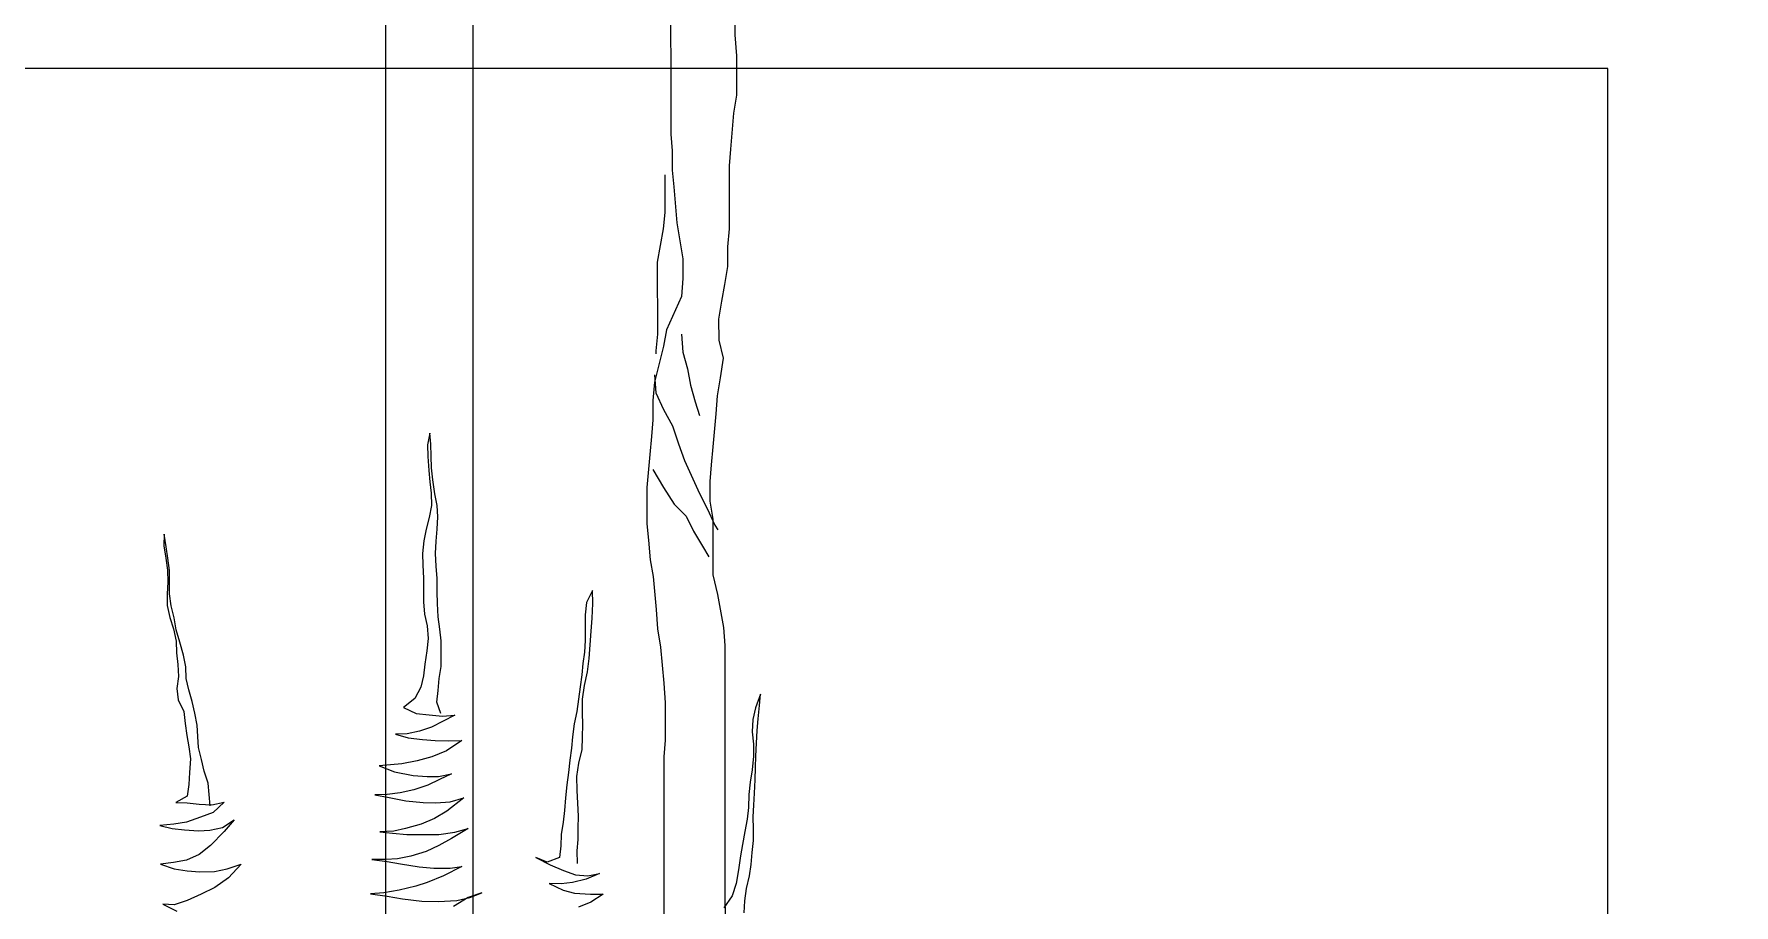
# Model space of a CAD drawing. Header units: metres. Extents: x -58 to 722, y -1100 to 345.
# Drawn here: x 23.463 to 24.433, y 106.374 to 106.871 of the extents above; entities that cross this region are included whole.
import ezdxf

# ---------------------------------------------------------------- set-up
doc = ezdxf.new("R2010")
doc.units = ezdxf.units.M
doc.header["$MEASUREMENT"] = 0
for name, color, linetype, lineweight in [('FSR_ARQ_002MURO', 150, 'Continuous', 30), ('FSR_ARQ_006ARBOLES', 74, 'Continuous', 0), ('FSR_ARQ_013VENTANAS', 4, 'Continuous', 5)]:
    doc.layers.add(name, color=color, linetype=linetype, lineweight=lineweight)
doc.layers.add('FSR_ARQ_005VEGETACION', color=64, linetype='Continuous')
doc.layers.add('FSR_ARQ_29PERFILES ACERO', color=143, linetype='Continuous')

# ---------------------------------------------------------------- blocks, each defined once
blk = doc.blocks.new('arbustos 01')
at = {"layer": 'FSR_ARQ_005VEGETACION', "color": 103}
for p, q in [((189.0858, -31.1597), (189.0864, -31.1526)), ((189.0864, -31.1526), (189.0879, -31.1601)), ((189.0853, -31.1746), (189.0857, -31.1672)), ((189.0857, -31.1672), (189.0858, -31.1597)), ((189.0878, -31.1674), (189.087, -31.1763)), ((189.0879, -31.1601), (189.0878, -31.1674)), ((189.0845, -31.1823), (189.0853, -31.1746)), ((189.087, -31.1763), (189.0864, -31.1835)), ((189.0832, -31.1912), (189.0845, -31.1823)), ((189.0864, -31.1835), (189.0856, -31.1907)), ((189.0813, -31.2057), (189.0819, -31.1985)), ((189.0819, -31.1985), (189.0832, -31.1912)), ((189.0856, -31.1907), (189.0853, -31.1985)), ((189.0853, -31.1985), (189.0869, -31.2062)), ((189.0817, -31.2135), (189.0813, -31.2057)), ((189.0869, -31.2062), (189.0887, -31.2135)), ((189.0824, -31.2211), (189.0817, -31.2135)), ((189.0828, -31.2289), (189.0824, -31.2211)), ((189.0887, -31.2135), (189.0903, -31.221)), ((189.0903, -31.221), (189.091, -31.2289)), ((189.2537, -31.2248), (189.2548, -31.2167)), ((189.2548, -31.2167), (189.2551, -31.2241)), ((189.0824, -31.237), (189.0828, -31.2289)), ((189.091, -31.2289), (189.0908, -31.2364)), ((189.2516, -31.2398), (189.2526, -31.2319)), ((189.2526, -31.2319), (189.2537, -31.2248)), ((189.2539, -31.2319), (189.2528, -31.2396)), ((189.2551, -31.2241), (189.2539, -31.2319)), ((189.0819, -31.2448), (189.0824, -31.237)), ((189.0908, -31.2364), (189.0905, -31.2446)), ((189.2515, -31.247), (189.2516, -31.2398)), ((189.2528, -31.2396), (189.2525, -31.2471)), ((188.9832, -31.2606), (188.9833, -31.2525)), ((188.9833, -31.2525), (188.9872, -31.2599)), ((189.0815, -31.2607), (189.0818, -31.2532)), ((189.0818, -31.2532), (189.0819, -31.2448)), ((189.0905, -31.2446), (189.0904, -31.2521)), ((189.0904, -31.2521), (189.0905, -31.2595)), ((189.2514, -31.2545), (189.2515, -31.247)), ((189.2525, -31.2471), (189.253, -31.2545)), ((188.9835, -31.27), (188.9832, -31.2606)), ((188.9872, -31.2599), (188.9879, -31.2678)), ((189.0811, -31.2691), (189.0815, -31.2607)), ((189.0905, -31.2595), (189.0898, -31.2675)), ((189.2486, -31.2698), (189.2505, -31.2622)), ((189.2505, -31.2622), (189.2514, -31.2545)), ((189.2529, -31.262), (189.2512, -31.2695)), ((189.253, -31.2545), (189.2529, -31.262)), ((188.9842, -31.2782), (188.9835, -31.27)), ((188.9879, -31.2678), (188.988, -31.2755)), ((188.988, -31.2755), (188.988, -31.2841)), ((189.0801, -31.2769), (189.0811, -31.2691)), ((189.0882, -31.2748), (189.0876, -31.2829)), ((189.0898, -31.2675), (189.0882, -31.2748)), ((189.2472, -31.2773), (189.2486, -31.2698)), ((189.2512, -31.2695), (189.2489, -31.2768)), ((188.9849, -31.2869), (188.9842, -31.2782)), ((188.988, -31.2841), (188.9885, -31.2914)), ((189.0792, -31.2927), (189.0793, -31.2843)), ((189.0793, -31.2843), (189.0801, -31.2769)), ((189.0876, -31.2829), (189.0883, -31.2907)), ((189.2427, -31.2933), (189.245, -31.2852)), ((189.245, -31.2852), (189.2472, -31.2773)), ((189.2472, -31.2845), (189.247, -31.2919)), ((189.2489, -31.2768), (189.2472, -31.2845)), ((188.9855, -31.2955), (188.9849, -31.2869)), ((188.9866, -31.3039), (188.9855, -31.2955)), ((188.9885, -31.2914), (188.9894, -31.2986)), ((189.0793, -31.3005), (189.0792, -31.2927)), ((189.0883, -31.2907), (189.0896, -31.299)), ((189.2412, -31.3008), (189.2427, -31.2933)), ((189.247, -31.2919), (189.2462, -31.2994)), ((188.9883, -31.3126), (188.9866, -31.3039)), ((188.9894, -31.2986), (188.9901, -31.3058)), ((188.9901, -31.3058), (188.9912, -31.3135)), ((189.0806, -31.3081), (189.0793, -31.3005)), ((189.0811, -31.3159), (189.0806, -31.3081)), ((189.0896, -31.299), (189.0905, -31.3065)), ((189.0905, -31.3065), (189.0921, -31.3137)), ((189.2409, -31.3082), (189.2412, -31.3008)), ((189.2462, -31.2994), (189.2457, -31.3069)), ((189.2457, -31.3069), (189.2468, -31.3146)), ((188.8775, -31.3253), (188.8768, -31.3181)), ((188.8768, -31.3181), (188.8801, -31.3267)), ((188.9896, -31.3214), (188.9883, -31.3126)), ((188.9912, -31.3135), (188.9923, -31.3212)), ((189.0821, -31.3233), (189.0811, -31.3159)), ((189.0921, -31.3137), (189.0959, -31.3209)), ((189.2372, -31.3228), (189.2393, -31.3154)), ((189.2393, -31.3154), (189.2409, -31.3082)), ((189.2468, -31.3146), (189.2459, -31.3218)), ((188.8783, -31.3337), (188.8775, -31.3253)), ((188.8801, -31.3267), (188.8817, -31.3341)), ((188.9896, -31.3299), (188.9896, -31.3214)), ((188.9923, -31.3212), (188.9932, -31.3291)), ((188.9932, -31.3291), (188.995, -31.337)), ((189.0794, -31.3304), (189.0821, -31.3233)), ((189.1032, -31.3265), (189.0951, -31.3303)), ((189.0959, -31.3209), (189.1032, -31.3265)), ((189.2355, -31.3302), (189.2372, -31.3228)), ((189.2425, -31.3292), (189.2416, -31.3368)), ((189.2459, -31.3218), (189.2425, -31.3292)), ((188.879, -31.3412), (188.8783, -31.3337)), ((188.8817, -31.3341), (188.8821, -31.342)), ((188.9895, -31.3374), (188.9896, -31.3299)), ((188.9896, -31.3453), (188.9895, -31.3374)), ((188.995, -31.337), (188.9961, -31.3452)), ((189.0785, -31.332), (189.0705, -31.3314)), ((189.0705, -31.3314), (189.078, -31.3352)), ((189.078, -31.3352), (189.0854, -31.3391)), ((189.0869, -31.3312), (189.0785, -31.332)), ((189.0854, -31.3391), (189.0929, -31.3416)), ((189.0951, -31.3303), (189.0869, -31.3312)), ((189.2336, -31.3449), (189.234, -31.3377)), ((189.234, -31.3377), (189.2355, -31.3302)), ((189.2416, -31.3368), (189.2405, -31.3443)), ((188.8794, -31.3491), (188.879, -31.3412)), ((188.8798, -31.3575), (188.8794, -31.3491)), ((188.8813, -31.3498), (188.8812, -31.3575)), ((188.8821, -31.342), (188.8813, -31.3498)), ((188.9898, -31.3533), (188.9896, -31.3453)), ((188.9961, -31.3452), (188.9967, -31.3524)), ((189.0747, -31.3478), (189.0662, -31.3474)), ((189.0662, -31.3474), (189.0758, -31.354)), ((189.0831, -31.3476), (189.0747, -31.3478)), ((189.0912, -31.3469), (189.0831, -31.3476)), ((189.1002, -31.3458), (189.0912, -31.3469)), ((189.0929, -31.3416), (189.1008, -31.3432)), ((189.1083, -31.3435), (189.1002, -31.3458)), ((189.1008, -31.3432), (189.1083, -31.3435)), ((189.2332, -31.352), (189.2336, -31.3449)), ((189.2405, -31.3443), (189.2392, -31.3516)), ((188.8799, -31.3647), (188.8798, -31.3575)), ((188.8812, -31.3575), (188.8821, -31.3662)), ((188.9919, -31.3619), (188.9898, -31.3533)), ((188.9932, -31.3703), (188.9919, -31.3619)), ((188.9967, -31.3524), (188.9976, -31.3599)), ((188.9976, -31.3599), (188.9985, -31.3677)), ((189.0758, -31.354), (189.0852, -31.3579)), ((189.0852, -31.3579), (189.0944, -31.3604)), ((189.0944, -31.3604), (189.1041, -31.3622)), ((189.2295, -31.3669), (189.2312, -31.3595)), ((189.2312, -31.3595), (189.2332, -31.352)), ((189.2392, -31.3516), (189.2382, -31.3591)), ((189.2382, -31.3591), (189.2388, -31.3678)), ((188.8803, -31.3724), (188.8799, -31.3647)), ((188.8807, -31.3808), (188.8803, -31.3724)), ((188.8821, -31.3662), (188.8834, -31.374)), ((188.9931, -31.3792), (188.9932, -31.3703)), ((188.9985, -31.3677), (188.9995, -31.3757)), ((189.0809, -31.3703), (189.0727, -31.3687)), ((189.0727, -31.3687), (189.0804, -31.3722)), ((189.0804, -31.3722), (189.0877, -31.3759)), ((189.0881, -31.3704), (189.0809, -31.3703)), ((189.097, -31.3698), (189.0881, -31.3704)), ((189.1088, -31.3673), (189.097, -31.3698)), ((189.1041, -31.3622), (189.1114, -31.363)), ((189.1186, -31.3635), (189.1088, -31.3673)), ((189.1114, -31.363), (189.1186, -31.3635)), ((189.2269, -31.3745), (189.2295, -31.3669)), ((189.2388, -31.3678), (189.2392, -31.3755)), ((188.881, -31.3885), (188.8807, -31.3808)), ((188.8834, -31.374), (188.8843, -31.3817)), ((188.8843, -31.3817), (188.8845, -31.3899)), ((188.9926, -31.3872), (188.9931, -31.3792)), ((188.9995, -31.3757), (189.0004, -31.3839)), ((189.0877, -31.3759), (189.0967, -31.3787)), ((189.0967, -31.3787), (189.1052, -31.3806)), ((189.1052, -31.3806), (189.1134, -31.3817)), ((189.1213, -31.382), (189.1122, -31.3837)), ((189.1134, -31.3817), (189.1213, -31.382)), ((189.2257, -31.389), (189.2263, -31.3817)), ((189.2263, -31.3817), (189.2269, -31.3745)), ((189.2392, -31.3755), (189.2403, -31.3827)), ((189.2403, -31.3827), (189.2474, -31.3868)), ((188.8814, -31.396), (188.881, -31.3885)), ((188.8845, -31.3899), (188.8853, -31.3974)), ((188.9923, -31.3954), (188.9926, -31.3872)), ((189.0004, -31.3839), (189.0011, -31.3918)), ((189.0011, -31.3918), (189.002, -31.3993)), ((189.0735, -31.3863), (189.0648, -31.3839)), ((189.0648, -31.3839), (189.0757, -31.3923)), ((189.0826, -31.3871), (189.0735, -31.3863)), ((189.0757, -31.3923), (189.0836, -31.397)), ((189.0906, -31.3869), (189.0826, -31.3871)), ((189.1016, -31.3858), (189.0906, -31.3869)), ((189.1122, -31.3837), (189.1016, -31.3858)), ((189.2246, -31.3883), (189.2168, -31.3865)), ((189.2168, -31.3865), (189.2239, -31.3931)), ((189.2239, -31.3931), (189.2319, -31.3961)), ((189.2327, -31.3879), (189.2246, -31.3883)), ((189.2402, -31.387), (189.2327, -31.3879)), ((189.2474, -31.3868), (189.2402, -31.387)), ((188.8813, -31.4037), (188.8814, -31.396)), ((188.8813, -31.411), (188.8813, -31.4037)), ((188.8853, -31.3974), (188.8867, -31.4051)), ((188.9924, -31.403), (188.9923, -31.3954)), ((188.9925, -31.4103), (188.9924, -31.403)), ((189.002, -31.3993), (189.0031, -31.407)), ((189.0707, -31.4056), (189.0622, -31.4032)), ((189.0622, -31.4032), (189.0727, -31.4097)), ((189.0836, -31.397), (189.092, -31.4006)), ((189.092, -31.4006), (189.1018, -31.4032)), ((189.1018, -31.4032), (189.1092, -31.4049)), ((189.1092, -31.4049), (189.1181, -31.4055)), ((189.2179, -31.4026), (189.2105, -31.3979)), ((189.2105, -31.3979), (189.2169, -31.4053)), ((189.226, -31.4044), (189.2179, -31.4026)), ((189.2331, -31.4047), (189.226, -31.4044)), ((189.2319, -31.3961), (189.2407, -31.3992)), ((189.2419, -31.4041), (189.2331, -31.4047)), ((189.2407, -31.3992), (189.2488, -31.4005)), ((189.2497, -31.4032), (189.2419, -31.4041)), ((189.2488, -31.4005), (189.2576, -31.4014)), ((189.2576, -31.4014), (189.2497, -31.4032)), ((188.8821, -31.4186), (188.8813, -31.411)), ((188.8867, -31.4051), (188.8883, -31.4135)), ((188.8883, -31.4135), (188.8896, -31.4207)), ((188.9931, -31.4175), (188.9925, -31.4103)), ((189.0031, -31.407), (189.0035, -31.4142)), ((189.0035, -31.4142), (189.0043, -31.4216)), ((189.0808, -31.4071), (189.0707, -31.4056)), ((189.0727, -31.4097), (189.0807, -31.4141)), ((189.0807, -31.4141), (189.0888, -31.4179)), ((189.09, -31.4072), (189.0808, -31.4071)), ((189.1011, -31.4072), (189.09, -31.4072)), ((189.1102, -31.4063), (189.1011, -31.4072)), ((189.1181, -31.4055), (189.1102, -31.4063)), ((189.2169, -31.4053), (189.2255, -31.414)), ((189.2255, -31.414), (189.2326, -31.4197)), ((188.8828, -31.4261), (188.8821, -31.4186)), ((188.8839, -31.4333), (188.8828, -31.4261)), ((188.8896, -31.4207), (188.8908, -31.4295)), ((188.9928, -31.4254), (188.9931, -31.4175)), ((189.0102, -31.4263), (189.0018, -31.4299)), ((189.0043, -31.4216), (189.012, -31.4246)), ((189.0192, -31.4216), (189.0102, -31.4263)), ((189.012, -31.4246), (189.0192, -31.4216)), ((189.0888, -31.4179), (189.0984, -31.4208)), ((189.1051, -31.4257), (189.0933, -31.4276)), ((189.0984, -31.4208), (189.1069, -31.4225)), ((189.1135, -31.4243), (189.1051, -31.4257)), ((189.1069, -31.4225), (189.1144, -31.4229)), ((189.1233, -31.4229), (189.1135, -31.4243)), ((189.1144, -31.4229), (189.1233, -31.4229)), ((189.215, -31.4289), (189.206, -31.4259)), ((189.206, -31.4259), (189.2141, -31.4345)), ((189.2326, -31.4197), (189.2407, -31.4233)), ((189.2407, -31.4233), (189.2489, -31.4249)), ((189.2571, -31.426), (189.2485, -31.4288)), ((189.2489, -31.4249), (189.2571, -31.426)), ((188.8857, -31.4414), (188.8839, -31.4333)), ((188.8908, -31.4295), (188.8923, -31.4382)), ((188.9862, -31.4333), (188.9789, -31.4318)), ((188.9789, -31.4318), (188.9874, -31.4354)), ((188.9941, -31.4326), (188.9862, -31.4333)), ((188.9874, -31.4354), (188.9961, -31.4375)), ((189.0018, -31.4299), (188.9941, -31.4326)), ((189.0735, -31.4285), (189.0661, -31.4274)), ((189.0661, -31.4274), (189.0778, -31.4334)), ((189.0839, -31.4285), (189.0735, -31.4285)), ((189.0778, -31.4334), (189.0882, -31.4376)), ((189.0933, -31.4276), (189.0839, -31.4285)), ((189.2141, -31.4345), (189.2227, -31.4408)), ((189.2229, -31.4305), (189.215, -31.4289)), ((189.2323, -31.4308), (189.2229, -31.4305)), ((189.2403, -31.4301), (189.2323, -31.4308)), ((189.2485, -31.4288), (189.2403, -31.4301)), ((188.8868, -31.4491), (188.8857, -31.4414)), ((188.8923, -31.4382), (188.8947, -31.4459)), ((188.8947, -31.4459), (188.9001, -31.4537)), ((188.9847, -31.4449), (188.9765, -31.445)), ((188.9765, -31.445), (188.9843, -31.45)), ((188.9948, -31.4442), (188.9847, -31.4449)), ((189.002, -31.4424), (188.9948, -31.4442)), ((188.9961, -31.4375), (189.0032, -31.4383)), ((189.0109, -31.4381), (189.002, -31.4424)), ((189.0032, -31.4383), (189.0109, -31.4381)), ((189.0612, -31.447), (189.0534, -31.4441)), ((189.0534, -31.4441), (189.0621, -31.447)), ((189.0694, -31.449), (189.0612, -31.447)), ((189.0621, -31.447), (189.0714, -31.4528)), ((189.0882, -31.4376), (189.0954, -31.4399)), ((189.1038, -31.4479), (189.0915, -31.4493)), ((189.0954, -31.4399), (189.1058, -31.4425)), ((189.1134, -31.4463), (189.1038, -31.4479)), ((189.1058, -31.4425), (189.1156, -31.4441)), ((189.124, -31.4448), (189.1134, -31.4463)), ((189.1156, -31.4441), (189.124, -31.4448)), ((189.2227, -31.4408), (189.2314, -31.445)), ((189.2314, -31.445), (189.2404, -31.4489)), ((188.8872, -31.4568), (188.8868, -31.4491)), ((188.9843, -31.45), (188.9922, -31.4531)), ((189.0812, -31.4496), (189.0694, -31.449)), ((189.0915, -31.4493), (189.0812, -31.4496)), ((189.2404, -31.4489), (189.2486, -31.4517)), ((189.2558, -31.4513), (189.2468, -31.4557)), ((189.2486, -31.4517), (189.2558, -31.4513))]:
    blk.add_line(p, q, dxfattribs=at)
blk = doc.blocks.new('arboles fsr 01')
at = {"layer": 'FSR_ARQ_006ARBOLES', "color": 35}
for points in [[(186.4167, -36.52198), (186.41683, -36.27354), (186.41756, -36.26496), (186.42043, -36.24923), (186.42259, -36.23993), (186.42261, -36.21347), (186.42405, -36.20489), (186.42406, -36.19559), (186.42335, -36.18772), (186.42264, -36.17914), (186.42123, -36.16341), (186.42052, -36.15482), (186.4191, -36.14624), (186.41767, -36.13694), (186.41983, -36.12836), (186.41984, -36.11835), (186.41841, -36.10976), (186.41699, -36.1019), (186.41557, -36.09331), (186.41558, -36.08401), (186.41487, -36.07543), (186.4149, -36.04539), (186.41419, -36.03752), (186.41277, -36.02036), (186.41135, -36.01178), (186.41137, -35.99318), (186.41209, -35.98317), (186.41215, -35.92023)], [(186.44288, -35.94815), (186.4428, -36.0304), (186.44208, -36.03827), (186.44207, -36.04756), (186.44135, -36.05543), (186.4399, -36.07259), (186.43703, -36.08976), (186.43702, -36.09905), (186.43773, -36.10764), (186.44486, -36.12338), (186.44629, -36.13125), (186.45056, -36.14841), (186.45127, -36.157), (186.45126, -36.16629), (186.45197, -36.17416), (186.45268, -36.18275), (186.45409, -36.19848), (186.45408, -36.21565), (186.45335, -36.22351), (186.45263, -36.23281), (186.45119, -36.24067), (186.44975, -36.25641), (186.44902, -36.2657), (186.44759, -36.27429), (186.44614, -36.29145), (186.44542, -36.30075), (186.4454, -36.31863), (186.44611, -36.32649), (186.44609, -36.44977)], [(186.44565, -36.04971), (186.44563, -36.06759), (186.44634, -36.07546), (186.44918, -36.0912), (186.44915, -36.12553), (186.44986, -36.13339), (186.44986, -36.13482)], [(186.43771, -36.12552), (186.43699, -36.1341), (186.43483, -36.14196), (186.4334, -36.14983), (186.43124, -36.15769), (186.42909, -36.16413)], [(186.45057, -36.14484), (186.44984, -36.15342), (186.44626, -36.16128), (186.44196, -36.16915), (186.43909, -36.17773), (186.43622, -36.18559), (186.42906, -36.20132), (186.42548, -36.20847), (186.42189, -36.21633), (186.42046, -36.21848)], [(186.45124, -36.1899), (186.44622, -36.19847), (186.44121, -36.20634), (186.43548, -36.21205), (186.4319, -36.2192), (186.4276, -36.22635), (186.42474, -36.23135)]]:
    blk.add_lwpolyline(points, dxfattribs=at)

msp = doc.modelspace()

# ---------------------------------------------------------------- linework, layer by layer
at = {"layer": 'FSR_ARQ_002MURO', "lineweight": 0}
msp.add_lwpolyline([(25.36135, 108.45149), (23.66385, 108.45149), (23.66385, 105.95149)], dxfattribs=at)
at = {"layer": 'FSR_ARQ_013VENTANAS', "lineweight": 0}
for p, q in [((24.36135, 106.85149), (23.19731, 106.85149)), ((24.36135, 105.95149), (24.36135, 106.85149))]:
    msp.add_line(p, q, dxfattribs=at)
at = {"layer": 'FSR_ARQ_29PERFILES ACERO', "ltscale": 0.01}
msp.add_lwpolyline([(23.71385, 105.95149), (23.71385, 108.40149), (25.36135, 108.40149)], dxfattribs=at)

# ---------------------------------------------------------------- block references
at = {"layer": 'FSR_ARQ_005VEGETACION', "xscale": -0.9, "yscale": 0.9, "zscale": 0.9}
msp.add_blockref('arbustos 01', (193.86695, 134.68084), dxfattribs=at)
at = {"layer": 'FSR_ARQ_006ARBOLES', "xscale": -1.2, "yscale": 1.2, "zscale": 1.2}
msp.add_blockref('arboles fsr 01', (247.55793, 150.05057), dxfattribs=at)

doc.saveas('drawing.dxf')
